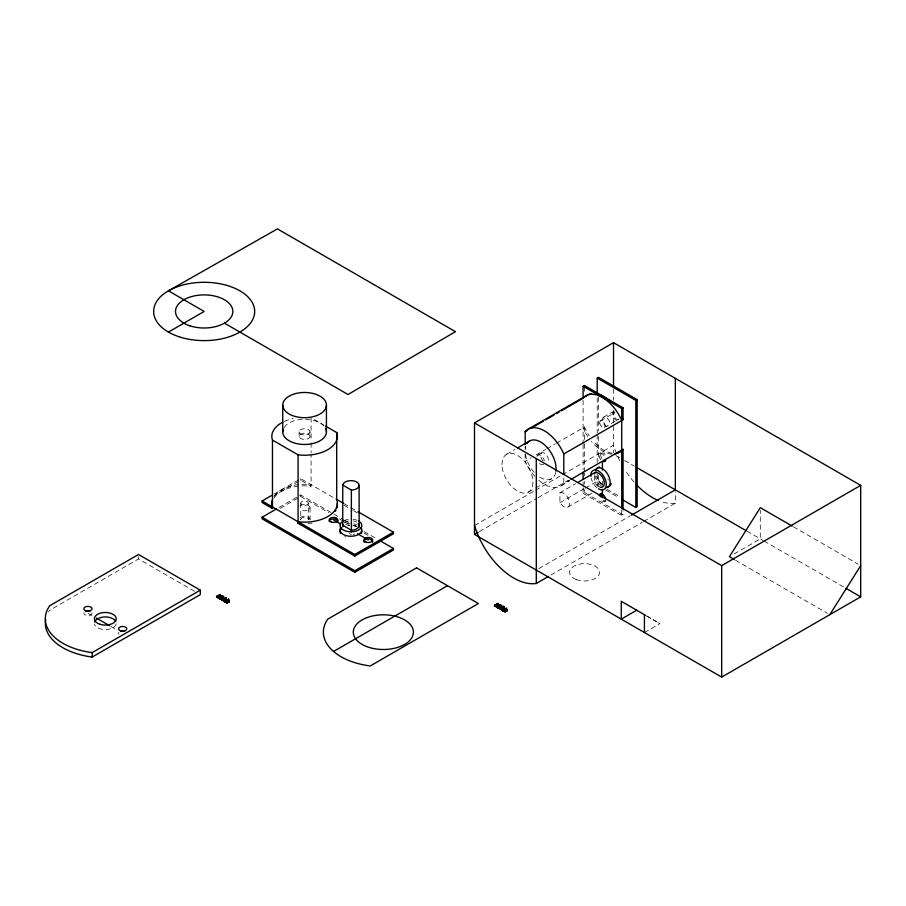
<?xml version="1.0" encoding="UTF-8"?>
<svg xmlns="http://www.w3.org/2000/svg" width="906" height="906" viewBox="0 0 906 906"><rect width="100%" height="100%" fill="white"/><g stroke="black" fill="none" stroke-linecap="round" stroke-linejoin="round"><path stroke-width="0.68" stroke-dasharray="4.53 3.4" d="M194.518 591.278L138.516 558.945L49.694 610.225A60.011 34.643 0 0 0 48.584 611.935M274.167 494.008L300.724 478.674L335.095 498.526M274.167 495.559L300.724 480.237L311.086 486.216L311.086 453.997M278.991 507.496L300.724 494.948L343.408 519.591M280.203 508.357L300.724 496.511L328.765 512.705M506.522 454.302L515.061 449.376M534.823 476.363A32.775 18.924 60 0 1 525.174 461.256L531.21 457.779M536.035 454.993L545.684 449.41M546.896 448.719L555.344 443.838M556.556 443.147L584.449 427.032A32.775 18.924 60 0 0 589.183 435.775M537.892 455.118L541.754 452.887M603.543 417.213L613.781 411.301M600.497 420.86L614.596 412.728M604.325 427.485L618.413 419.342M528.368 492.151L534.472 488.628M535.684 487.926L551.539 478.764M474.506 525.503L534.268 490.995M535.48 490.293L561.097 475.503M562.32 474.801L613.532 445.231A60.011 34.643 60 0 0 619.704 460.633M600.927 459.897A4.371 2.525 60 0 1 600.248 453.815L601.573 453.057A4.371 2.525 60 0 1 606.352 456.375M479.387 531.596L536.703 498.504M537.926 497.802L568.413 480.203M538.923 480.384A32.775 18.924 60 0 0 563.792 483.555L569.829 480.078M561.176 485.82L569.625 480.939M559.931 492.762A8.188 4.734 60 0 1 567.96 497.745A8.188 4.734 60 0 1 567.96 507.032A8.188 4.734 60 0 1 559.931 502.739L559.931 492.762L575.616 483.713M559.931 502.739L584.064 488.798M585.276 488.108L598.549 480.44A8.188 4.734 60 0 0 602.365 484.348M583.102 487.666L583.102 493.294L584.449 492.513L623.068 514.812L623.068 510.633M597.201 473.895L597.201 485.152L598.549 484.37L600.961 485.775M567.847 507.1L591.98 493.17M604.596 501.539L605.944 500.758A4.371 2.525 60 0 1 602.343 499.319M583.102 493.294L621.72 515.593L623.068 514.812M538.742 568.685L630.202 515.876M550.927 575.016L642.399 522.207M643.622 521.505L675.332 503.204L675.332 491.981M734.143 553.974L760.293 538.877L760.293 510.372M644.426 632.524L659.885 623.6L658.424 622.762M793.35 526.748L858.254 564.223M615.978 455.559L619.659 457.677M624.551 460.508L634.336 466.16M746.906 531.154L763.135 540.52M764.041 541.041L844.845 587.688M735.513 560.248L827.359 613.271M606.997 489.251L619.07 496.216M597.201 485.152L599.613 486.545M605.65 490.033L618.923 497.7M314.28 419.614L323.895 425.163M646.861 616.08L651.674 618.866M646.363 615.797L659.885 623.6M653.113 619.704L656.488 621.641M343.94 503.623L357.213 511.29M343.94 505.186L352.389 510.067M353.589 510.758L357.213 512.853M344.62 520.304L351.947 524.529M353.159 525.231L355.605 526.635M364.133 531.562L377.553 539.308M339.75 519.047L343.408 521.154M344.62 521.856L351.947 526.08M364.133 533.124L369.014 535.944M349.218 533.43L351.381 534.676M87.927 613.203L92.729 615.978M110.702 626.352L116.693 629.817M621.72 509.953L621.72 515.593M613.532 389.025L613.532 400.271M613.532 410.407L613.532 452.74M602.411 481.143L602.411 485.299M598.549 397.066L598.549 430.86M598.549 436.499L598.549 460.441M598.549 475.457L598.549 484.37M597.201 397.847L597.201 433.057M597.201 434.461L597.201 462.626M594.687 475.82L594.687 482.672A8.188 4.734 60 0 0 598.934 486.816M584.449 386.817L584.449 393.464M584.449 427.032L584.449 442.355M584.449 443.747L584.449 471.618M584.449 473.011L584.449 475.797M584.449 481.369L584.449 484.155M584.449 489.727L584.449 492.513M583.102 400.35L583.102 444.008M583.102 444.529L583.102 469.614M583.102 482.026L583.102 486.329M563.792 478.006L563.792 483.555M525.174 446.465L525.174 448.323M525.174 453.861L525.174 461.256M311.086 417.768L311.086 441.46M311.086 442.853L311.086 452.604M310.045 431.856A5.459 3.148 0 0 1 301.857 434.586A5.459 3.148 0 0 1 301.857 429.116A5.459 3.148 0 0 1 310.045 431.856L310.045 436.307A5.459 3.148 0 0 1 301.857 439.036A5.459 3.148 0 0 1 301.857 433.578A5.459 3.148 0 0 1 310.045 436.307M310.045 507.666L310.045 519.478M308.402 503.204A3.828 2.208 0 0 1 302.672 505.118A3.828 2.208 0 0 1 302.672 501.29A3.828 2.208 0 0 1 308.402 503.204L308.402 519.478M300.724 478.674L300.724 480.237M300.724 494.948L300.724 496.511M300.758 503.204L300.758 519.478M299.116 431.856L299.116 436.307M281.415 489.829L281.415 491.38M138.516 556.714L138.516 558.945M607.099 426.771A5.459 3.148 60 0 1 602.433 420.146A5.459 3.148 60 0 1 606.363 417.541A5.459 3.148 60 0 1 610.1 424.789M617.212 420.826A5.459 3.148 60 0 1 612.92 415.627A5.459 3.148 60 0 1 614.393 411.086M618.764 419.048A3.828 2.208 60 0 1 614.596 417.134A3.828 2.208 60 0 1 615.027 412.57M555.718 472.354A21.846 12.616 60 0 1 537.813 475.763M534.2 472.366A21.846 12.616 60 0 1 525.333 453.555M525.208 449.682A21.846 12.616 60 0 1 525.797 446.262M543.136 461.018A5.459 3.148 60 0 1 541.029 453.623A5.459 3.148 60 0 1 546.578 455.084A5.459 3.148 60 0 1 547.484 462.162M543.623 464.393A5.459 3.148 60 0 1 538.187 461.901M536.907 456.477A5.459 3.148 60 0 1 540.622 455.39A5.459 3.148 60 0 1 544.336 460.769M612.06 454.076A32.775 18.924 60 0 1 591.448 441.426M587.835 436.556A32.775 18.924 60 0 1 583.102 427.813M607.971 478.991A8.188 4.734 60 0 1 608.153 480.078M600.248 453.815A4.371 2.525 60 0 1 605.151 457.564M605.378 500.452A4.371 2.525 60 0 1 602.864 501.539A4.371 2.525 60 0 1 599.817 498.187M601.312 485.876A10.929 6.308 60 0 1 594.982 475.854M612.082 453.17A32.775 18.924 60 0 1 592.807 440.644M601.811 458.481A4.371 2.525 60 0 1 601.697 453M602.354 484.869A10.929 6.308 60 0 1 596.578 476.046M597.145 487.87A10.929 6.308 60 0 1 591.12 478.085M675.332 503.204A60.011 34.643 60 0 1 660.463 501.38M634.019 482.003A60.011 34.643 60 0 1 625.31 470.44M354.733 534.144A8.188 4.734 0 0 1 353.068 534.517M348.538 525.435A8.188 4.734 0 0 1 349.705 525.276M353.204 525.412A8.188 4.734 0 0 1 356.715 526.613M345.628 524.438A10.929 6.308 0 0 1 357.111 524.767M343.929 520.656A10.929 6.308 0 0 1 349.795 519.229M353.159 519.331A10.929 6.308 0 0 1 357.111 520.304M344.314 522.705A8.188 4.734 0 0 1 349.659 520.825M353.227 520.961A8.188 4.734 0 0 1 356.715 522.15M273.861 496.613A32.775 18.924 0 0 1 311.086 484.653M312.049 523.181A32.775 18.924 0 0 1 308.017 523.577M273.861 498.175A32.775 18.924 0 0 1 311.086 486.216M345.628 537.032A10.929 6.308 0 0 1 344.733 536.714M347.61 525.514A10.929 6.308 0 0 1 349.795 525.242M353.159 525.344A10.929 6.308 0 0 1 357.111 526.318M284.348 421.426A32.775 18.924 0 0 1 293.17 418.572M284.11 427.439A21.846 12.616 0 0 1 303.023 419.274A21.846 12.616 0 0 1 323.759 425.809M300.781 519.704A3.828 2.208 0 0 1 304.586 517.269A3.828 2.208 0 0 1 308.38 519.704M300.079 505.876A5.459 3.148 0 0 1 308.199 505.299A5.459 3.148 0 0 1 308.199 510.021A5.459 3.148 0 0 1 300.079 509.444M300.079 517.688A5.459 3.148 0 0 1 306.466 516.522A5.459 3.148 0 0 1 310.011 519.806M116.172 623.894A10.929 6.308 0 0 1 105.311 629.545A10.929 6.308 0 0 1 94.439 623.894M91.936 612.705A4.1 2.367 0 0 1 87.927 615.57A4.1 2.367 0 0 1 83.93 612.705M118.958 634.257A4.1 2.367 0 0 1 118.958 632.297M599.761 423.227A3.828 2.208 60 0 0 604.177 427.553A3.828 2.208 60 0 0 603.294 421.732A3.828 2.208 60 0 0 599.761 423.227M502.196 467.236A21.846 12.616 60 0 0 527.19 492.694A21.846 12.616 60 0 0 522.966 459.75A21.846 12.616 60 0 0 502.196 467.236M576.148 579.5A15.017 8.675 0 0 0 599.557 572.943A15.017 8.675 0 0 0 578.005 564.517A15.017 8.675 0 0 0 576.148 579.5"/><path stroke-width="1.36" d="M228.81 601.12A1.416 0.815 0 0 0 227.689 601.029L228.278 600.553A1.178 0.679 0 0 1 229.116 600.746C229.626 602.569 229.343 600.452 228.72 601.878A1.608 0.929 0 0 1 227.859 602.105L227.678 602.116A7.067 4.077 0 0 1 226.964 602.15L225.911 602.173L227.417 602.23A3.058 1.767 0 0 0 229.184 601.992M220.113 597.835L221.494 596.454A3.613 2.084 0 0 1 221.993 595.922M498.912 605.015L497.96 604.461L495.684 605.072L497.179 606.023L498.912 604.676L497.96 604.121L496.216 605.129C498.141 606.601 500.135 604.653 499.297 606.035L500.101 604.721L497.632 607.269L499.636 605.695M222.196 597.745L221.302 597.224M500.259 606.669L499.353 606.148M829.805 614.687L860.7 565.627M222.106 597.688L221.574 596.782A3.613 2.084 0 0 1 221.993 596.261M221.483 596.341L219.059 597.722L221.483 596.001L221.845 597.779L220.77 596.827L221.54 595.808L222.083 596.216M228.72 601.878L228.776 600.814A1.416 0.815 0 0 0 227.689 600.689M506.85 610.406L506.839 609.727L506.771 610.791A1.608 0.929 0 0 1 505.922 611.029L505.684 611.04A7.067 4.077 0 0 1 505.027 611.074L505.027 610.735A7.067 4.077 0 0 0 505.627 610.701L505.922 610.678A1.608 0.929 0 0 0 506.771 610.451L506.771 610.791M507.179 610.508L507.247 609.715L507.179 610.508A3.058 1.767 0 0 1 505.48 610.769L503.951 610.837L505.469 611.142A3.058 1.767 0 0 0 507.247 610.916M228.72 601.527L228.754 601.505A1.608 0.929 0 0 1 227.859 601.765L227.678 601.777A7.067 4.077 0 0 1 226.964 601.811L225.356 602.218L227.236 603.09M168.448 332.072L204.167 311.449L168.448 290.826L277.429 228.89L455.446 331.664L348.029 394.506L224.45 323.159M282.831 422.162A32.775 18.924 0 0 0 272.468 440.067L272.468 508.515L262.106 502.536L262.106 500.973L271.755 495.401M379.988 540.723L393.408 548.458L393.408 550.021L354.79 572.32L262.106 518.81L262.106 517.247L276.579 508.889M474.506 422.932L613.532 342.661L860.7 485.367L860.7 596.85L721.674 677.11L474.506 534.415L474.506 422.932L721.674 565.627L860.7 485.367M92.174 657.043L92.174 652.592L200.305 590.157L200.305 594.619L92.174 657.043A60.011 34.643 0 0 1 45.708 619.228M218.176 597.564L216.806 596.284C214.144 598.345 226.058 591.278 216.828 596.397L218.176 597.224A6.059 3.499 0 0 1 220.203 599.047M216.806 596.635L220.147 594.948M219.898 595.208L220.86 596.103L219.898 595.208L218.165 596.205L219.229 597.167M219.66 594.642L219.716 595.525L217.621 596.499L220.317 595.446M218.686 596.51L220.418 595.502L218.584 596.794M621.72 420.531A32.775 18.924 60 0 0 583.102 398.232L583.102 386.273L584.449 385.492L623.068 407.791L623.068 419.75L563.792 453.974A32.775 18.924 60 0 0 525.174 431.675L525.174 444.62M597.201 393.623L597.201 378.13L598.549 377.349L637.167 399.648L637.167 506.669L635.819 507.451L622.547 499.784M219.127 596.76L220.86 595.763M219.229 596.816L220.962 595.82L219.127 597.099L218.165 596.544M219.637 597.19L222.038 596.148M221.211 597.077L219.546 598.356L221.313 597.473M222.57 596.295C219.071 598.662 225.979 594.664 221.528 597.02M221.755 599.217C229.603 594.834 219.309 601.154 221.755 599.217L222.819 600.282A9.037 5.221 0 0 1 224.235 601.244A2.763 1.597 0 0 1 224.654 602.252L224.552 601.912M225.186 597.36L221.777 599.33L222.819 599.931A9.037 5.221 0 0 1 224.235 600.905A2.763 1.597 0 0 1 224.654 601.912M221.777 599.67C224.767 599.104 224.654 596.601 225.141 597.654M223.408 599.183L222.627 599.953L223.408 599.534L223.261 598.288M224.835 598.368L226.002 597.813L224.835 598.707L224.484 598.164M223.612 599.41L224.62 598.832M224.722 598.889C222.514 600.282 224.631 597.654 225.356 599.251L224.348 599.829L223.295 599.228M226.036 597.767L224.937 598.424M223.295 598.877L225.458 598.968M225.968 599.183L224.076 600.599L226.421 598.968M226.092 599.228L224.745 600.35A2.865 1.653 0 0 0 226.24 600.542L226.24 600.191A2.865 1.653 0 0 1 224.745 600.01A2.48 1.427 0 0 0 226.262 600.044L226.262 600.384A2.48 1.427 0 0 1 224.847 600.293L226.092 599.228A2.99 1.721 0 0 1 226.251 600.044M527.79 429.421L585.718 395.979M525.174 431.675L527.586 430.282M531.21 428.198L543.272 421.233M545.684 419.84L554.132 414.959M556.556 413.566L558.968 412.173M561.38 410.78L583.102 398.232M602.411 397.417L603.758 396.635M517.496 447.972L529.693 440.928M262.106 500.973L354.79 554.483L393.408 532.184L393.408 533.747L354.79 556.046L298.085 523.306L298.085 454.857A32.775 18.924 0 0 0 336.704 432.558L336.704 499.444A32.775 18.924 0 0 1 298.085 521.743M583.102 386.273L621.72 408.561L623.068 407.791M597.201 378.13L635.819 400.429L637.167 399.648M262.106 517.247L354.79 570.757L393.408 548.458M474.506 534.415L478.164 532.309M571.029 479.376L623.068 449.331L623.068 509.24M578.028 482.32L596.137 471.867M333.544 651.471L447.473 585.695M631.425 515.174L675.332 489.829M498.255 603.713L494.268 605.593L497.722 603.555L497.779 604.449M496.228 606.488L494.88 605.661L498.198 603.872M497.179 605.684L499.025 605.083M474.506 525.503A60.011 34.643 60 0 0 536.295 583.464L548.492 576.431M497.688 606.114L499.557 605.027M497.688 606.454L499.557 605.378L497.19 606.601L497.485 606.114M499.478 606.216L501.018 604.959M498.175 607.088L499.478 605.876C503.713 604.268 498.028 606.193 500.282 606.329M502.887 610.769A6.863 3.964 0 0 0 500.644 609.036L499.274 608.186L502.649 606.51M503.249 606.284L499.84 608.254L500.882 608.855A9.037 5.221 0 0 1 502.286 609.817A2.763 1.597 0 0 1 502.705 610.837M499.818 608.141L503.204 606.227L502.649 606.85M501.675 608.322L504.008 607.031M501.777 608.051L502.785 607.462M502.887 607.632L504.087 606.692L502.989 607.688M501.471 608.447L500.735 608.855L501.471 608.107L502.411 608.753L503.521 608.232L502.117 607.088M501.358 607.801L502.411 608.402L503.408 607.824M502.513 608.47L503.521 607.892M502.502 608.979C506.239 606.737 501.131 611.154 502.411 608.402M636.703 610.225L621.256 619.149L621.256 601.301L645.4 615.242M221.562 597.745L221.585 598.073M228.312 599.693L227.802 599.863A5.504 3.171 0 0 1 226.523 600.168M228.312 600.044L227.802 600.214A5.504 3.171 0 0 1 226.523 600.519L226.557 599.999A4.96 2.865 0 0 0 226.466 599.296L226.466 599.636A4.96 2.865 0 0 1 226.557 600.338M225.356 601.878L227.236 602.75M506.318 608.628L505.854 608.787A5.504 3.171 0 0 1 504.574 609.092M506.318 608.979L505.854 609.126A5.504 3.171 0 0 1 504.574 609.432L504.608 608.923A4.96 2.865 0 0 0 504.517 608.22L504.506 608.164M503.408 610.791L505.299 611.663M505.027 610.735L503.408 611.142L505.299 612.014M227.666 600.95L228.278 600.893A1.178 0.679 0 0 1 229.116 601.097L229.116 600.746M507.213 609.693L507.179 609.67A1.178 0.679 0 0 0 506.341 609.466L505.741 609.942A1.416 0.815 0 0 1 506.873 610.032M505.729 609.874L506.341 609.817A1.178 0.679 0 0 1 507.167 610.01L507.247 610.055M225.345 598.141L225.945 598.107M504.008 606.68L503.464 607.292M504.88 611.074L503.589 611.097M226.896 602.852L225.888 601.924L227.417 601.89A3.058 1.767 0 0 0 229.184 601.652M222.955 596.035L222.57 596.635M502.57 606.567L503.204 606.578M499.206 604.585L499.24 605.174M221.166 595.684L221.189 596.25M500.135 606.25L500.305 607.53A1.234 0.713 0 0 1 500.803 607.507M792.127 526.046L760.293 507.666L729.398 556.714L734.29 559.546M636.782 467.575L746.057 530.667M846.011 588.368L860.7 596.85M325.492 426.092L336.704 432.558M272.468 440.067L298.085 454.857M342.751 526.907L342.751 485.095L351.381 490.089L351.381 531.89M336.092 499.093L343.408 503.317M358.04 511.765L393.408 532.184M502.785 607.813L503.408 608.175M502.026 608.775L501.312 607.213M503.951 610.837L504.959 611.765M499.84 608.594L500.882 609.194A9.037 5.221 0 0 1 502.286 610.168A2.763 1.597 0 0 1 502.705 611.176L502.615 610.825M499.84 608.843L500.701 609.33M333.544 519.919L340.735 524.076M357.519 533.759L368.3 539.987M223.975 599.512L223.975 599.851M221.789 599.579L222.65 600.078M225.888 601.924L226.874 602.841M221.789 599.919L222.65 600.418M200.305 590.157L138.516 554.483L49.694 605.763A60.011 34.643 0 0 0 92.174 652.592M96.319 618.051L109.501 625.661M494.812 605.57L496.058 606.295A6.795 3.918 0 0 1 498.096 607.96M494.812 605.91L496.058 606.646M216.749 596.646L217.995 597.382A6.795 3.918 0 0 1 220.033 599.047M216.749 596.986L217.995 597.722M506.873 609.749L506.896 609.772A1.416 0.815 0 0 0 505.741 609.602M721.674 565.627L721.674 677.11M675.332 378.334L675.332 490.576M644.426 614.687L644.426 632.524M635.819 400.429L635.819 507.451M621.72 408.561L621.72 508.628M613.532 342.661L613.532 386.409M602.411 461.766L602.411 470.078M602.411 489.455L602.411 497.756M594.687 473.951L594.687 472.705A8.188 4.734 60 0 1 603.611 479.602A8.188 4.734 60 0 1 600.157 487.269M583.102 472.173L583.102 479.365M563.792 453.974L563.792 474.314M536.295 458.606L536.295 583.464M506.613 608.843L506.613 608.504A6.229 3.59 0 0 1 504.642 609.296A4.96 2.865 0 0 0 504.517 608.56L504.54 607.892L504.03 608.447M504.348 609.115A6.444 3.726 0 0 1 503.09 610.531L503.136 610.893A6.138 3.545 0 0 0 504.687 609.455M502.898 608.866L502.807 609.274A2.865 1.653 0 0 0 504.291 609.455L504.325 608.968A2.48 1.427 0 0 1 502.898 608.866A2.865 1.653 0 0 0 504.291 609.115M502.683 607.745L501.777 608.39M502.581 608.606L502.637 609.364M501.018 606.952L501.007 607.53M499.217 607.224L499.217 606.884A1.778 1.019 0 0 1 499.987 606.669M497.383 605.921L497.428 606.669M496.748 605.423L498.481 604.766L496.635 605.706L498.368 604.71L498.289 603.317L494.88 605.321L496.228 606.148A6.059 3.499 0 0 1 498.266 607.96M359.116 485.412L359.116 527.224M354.79 554.483L354.79 556.046M354.79 570.757L354.79 572.32M326.432 405.095A21.846 12.616 0 0 1 293.657 416.013A21.846 12.616 0 0 1 293.657 394.167A21.846 12.616 0 0 1 326.432 405.095L326.432 431.856M282.74 405.095L282.74 431.856M228.674 599.16L228.55 599.931M225.458 599.308L224.495 598.028M225.152 602.014L225.152 601.675A6.444 3.726 0 0 0 226.285 600.202M226.636 600.531A6.138 3.545 0 0 1 225.096 601.98L225.073 601.629A6.138 3.545 0 0 0 226.636 600.191M224.575 600.452L224.45 599.546M222.955 598.028L222.955 598.606M222.242 597.801L222.242 598.606A1.234 0.713 0 0 1 222.74 598.583M220.249 594.959L220.317 595.786M219.331 596.997L219.365 597.745M526.896 443.736A21.846 12.616 60 0 1 545.333 445.582A21.846 12.616 60 0 1 555.91 471.211M621.72 450.112A32.775 18.924 60 0 1 614.63 453.963M623.068 449.331A32.775 18.924 60 0 1 617.19 452.955M585.253 396.613A32.775 18.924 60 0 1 591.55 393.6M598.198 394.212A32.775 18.924 60 0 1 609.33 400.633M622.275 417.994A32.775 18.924 60 0 1 623.068 419.75M605.491 459.716A4.371 2.525 60 0 1 602.852 461.403M599.319 495.967A4.371 2.525 60 0 1 602.128 494.042A4.371 2.525 60 0 1 605.446 498.855M595.389 469.92A10.929 6.308 60 0 1 607.869 474.529A10.929 6.308 60 0 1 605.616 487.655M605.706 460.735A4.371 2.525 60 0 1 603.758 460.407M601.018 497.032A4.371 2.525 60 0 1 601.369 493.34M611.188 483.645A10.929 6.308 60 0 1 607.994 486.816M597.303 468.289A10.929 6.308 60 0 1 599.534 466.998M590.859 476.273A10.929 6.308 60 0 1 598.085 470.746A10.929 6.308 60 0 1 606.273 484.11A10.929 6.308 60 0 1 598.549 488.832M658.152 500.474A60.011 34.643 60 0 1 636.205 484.404M360.95 527.451A10.929 6.308 0 0 1 350.815 536.261A10.929 6.308 0 0 1 340.984 527.337M358.651 521.041A10.929 6.308 0 0 1 358.651 529.953A10.929 6.308 0 0 1 343.204 529.953A10.929 6.308 0 0 1 343.204 521.041M358.368 523.521A8.188 4.734 0 0 1 351.381 530.225L342.751 525.231A8.188 4.734 0 0 1 343.023 524.257M272.468 506.952A32.775 18.924 0 0 1 272.276 500.055M337.247 503.249A32.775 18.924 0 0 1 336.896 507.915M335.956 510.225A32.775 18.924 0 0 1 335.299 511.346M299.999 523.498A32.775 18.924 0 0 1 298.085 523.306M272.468 508.515A32.775 18.924 0 0 1 271.993 502.785M329.172 521.482A4.371 2.525 0 0 1 333.544 518.957A4.371 2.525 0 0 1 337.915 521.482M364.144 542.32A4.371 2.525 0 0 1 368.3 539.025A4.371 2.525 0 0 1 372.468 542.32M361.788 530.871A10.929 6.308 0 0 1 361.335 533.43M340.52 533.43A10.929 6.308 0 0 1 340.905 529.013M342.751 485.095A8.188 4.734 0 0 1 351.075 480.633A8.188 4.734 0 0 1 359.116 485.276A8.188 4.734 0 0 1 351.381 490.089M325.548 428.3A21.846 12.616 0 0 1 305.367 444.461A21.846 12.616 0 0 1 283.238 429.172M500.644 609.376A6.863 3.964 0 0 1 502.887 611.108M500.293 607.507A1.574 0.906 0 0 1 500.803 607.314M500.803 607.167A1.234 0.713 0 0 0 500.305 607.201A1.574 0.906 0 0 1 500.803 606.975M504.178 608.492A2.99 1.721 0 0 1 504.314 609.308M504.325 609.308A2.48 1.427 0 0 1 502.898 609.217M504.348 609.466A6.444 3.726 0 0 1 503.09 610.87M506.68 608.062A6.229 3.59 0 0 1 504.642 608.957M504.687 609.104A6.138 3.545 0 0 1 503.158 610.565M504.178 608.141A2.99 1.721 0 0 1 504.314 608.968M499.274 607.247A1.778 1.019 0 0 1 499.987 607.009M499.67 605.706A3.613 2.084 0 0 1 500.044 605.185M499.67 605.355A3.613 2.084 0 0 1 500.044 604.834M496.16 606.533A6.059 3.499 0 0 1 498.266 608.3M496.001 606.68A6.795 3.918 0 0 1 498.096 608.311M218.108 597.62A6.059 3.499 0 0 1 220.203 599.387M217.95 597.756A6.795 3.918 0 0 1 220.033 599.387M221.211 598.334A1.778 1.019 0 0 1 221.925 598.085M221.211 597.994A1.778 1.019 0 0 1 221.925 597.745M228.629 599.478A6.229 3.59 0 0 1 226.579 600.384M226.126 599.568A2.99 1.721 0 0 1 226.251 600.384M226.285 600.542A6.444 3.726 0 0 1 225.039 601.958M228.629 599.138A6.229 3.59 0 0 1 226.579 600.032M222.242 598.583A1.574 0.906 0 0 1 222.751 598.402M222.74 598.243A1.234 0.713 0 0 0 222.253 598.277A1.574 0.906 0 0 1 222.751 598.051M222.593 600.463A6.863 3.964 0 0 1 224.835 602.196M222.593 600.112A6.863 3.964 0 0 1 224.835 601.844M94.62 621.946A10.929 6.308 0 0 1 104.756 616.941A10.929 6.308 0 0 1 115.719 621.323M85.945 611.142A4.1 2.367 0 0 1 89.921 611.142M120.985 631.12A4.1 2.367 0 0 1 124.677 631.21M416.579 567.858L327.757 619.149A60.011 34.643 0 0 0 370.237 665.967L478.368 603.532L416.579 567.858M366.115 542.173A4.371 2.525 0 0 0 372.672 539.987A4.371 2.525 0 0 0 366.115 537.802A4.371 2.525 0 0 0 366.115 542.173M331.358 522.105A4.371 2.525 0 0 0 337.915 519.919A4.371 2.525 0 0 0 331.358 517.734A4.371 2.525 0 0 0 331.358 522.105M366.534 646.522A30.034 17.339 0 0 0 413.329 633.396A30.034 17.339 0 0 0 370.237 616.556A30.034 17.339 0 0 0 366.534 646.522M120.634 630.859A4.1 2.367 0 0 0 126.783 628.821A4.1 2.367 0 0 0 120.634 626.771A4.1 2.367 0 0 0 120.634 630.859M85.877 610.803A4.1 2.367 0 0 0 92.027 608.753A4.1 2.367 0 0 0 85.877 606.703A4.1 2.367 0 0 0 85.877 610.803M99.841 624.245A10.929 6.308 0 0 0 116.228 618.787A10.929 6.308 0 0 0 99.841 613.317A10.929 6.308 0 0 0 99.841 624.245M189.841 325.786A28.675 16.557 0 0 0 232.842 311.449A28.675 16.557 0 0 0 189.841 297.111A28.675 16.557 0 0 0 189.841 325.786M178.912 336.715A50.521 29.162 0 0 0 254.688 311.449A50.521 29.162 0 0 0 178.912 286.194A50.521 29.162 0 0 0 178.912 336.715"/></g></svg>
